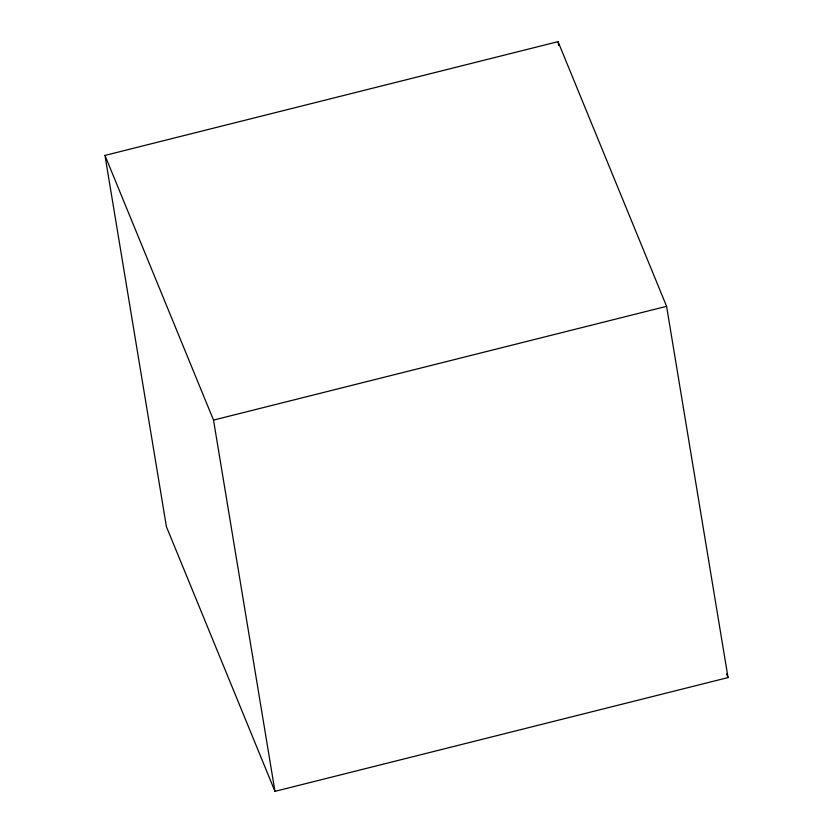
<?xml version="1.0" encoding="UTF-8"?>
<svg xmlns="http://www.w3.org/2000/svg" width="833" height="833" viewBox="0 0 833 833"><rect width="100%" height="100%" fill="white"/><g stroke="black" fill="none" stroke-linecap="round" stroke-linejoin="round"><path stroke-width="1.25" d="M104.968 155.417L558.037 41.65L666.587 306.325L728.032 677.583L274.963 791.35L166.413 526.675L104.968 155.417L213.519 420.092L274.963 791.35M213.519 420.092L666.587 306.325M726.553 673.97L728.032 677.583M558.037 41.65L558.672 45.492"/></g></svg>
